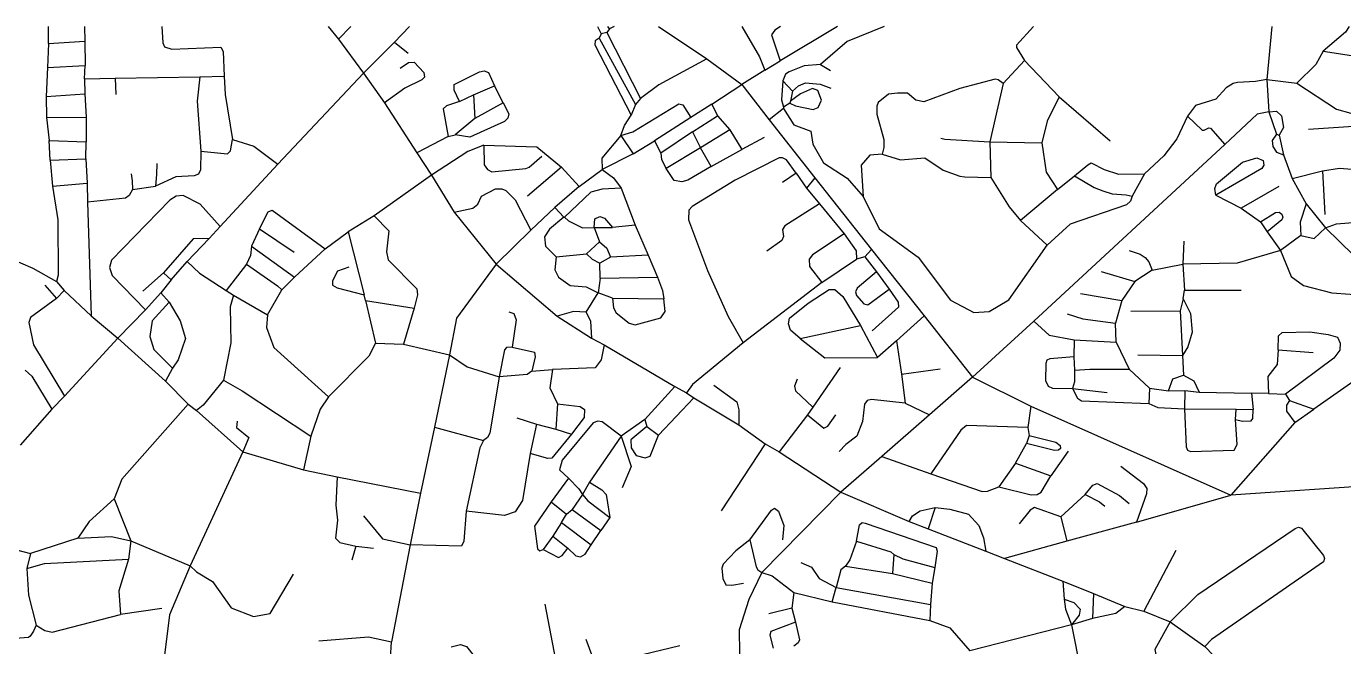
# Model space of a CAD drawing. Header units: inches. Extents: x 13512745 to 13520225, y 3664320 to 3668820.
# Drawn here: x 13516420 to 13518652, y 3667770 to 3668820 of the extents above; entities that cross this region are included whole.
import ezdxf

# ---------------------------------------------------------------- set-up
doc = ezdxf.new("R2010")
doc.units = ezdxf.units.IN
doc.header["$MEASUREMENT"] = 0

msp = doc.modelspace()

# ---------------------------------------------------------------- linework, layer by layer
for points in [[(13516457.7, 3668790.7), (13516457.9, 3668820)], [(13516518.8, 3668820), (13516519.3, 3668795.2)], [(13516650, 3668820), (13516651.6, 3668792.3), (13516654.6, 3668785.6), (13516666.7, 3668781.6), (13516750.1, 3668785), (13516753.7, 3668777.6), (13516755.7, 3668735.5)], [(13516931.9, 3668820), (13516949, 3668798.1)], [(13516970.3, 3668820), (13516949, 3668798.1)], [(13517043.9, 3668793.2), (13517069.5, 3668820)], [(13517388, 3668820), (13517394.2, 3668807.1)], [(13517408.2, 3668815.6), (13517405.4, 3668820)], [(13517416.5, 3668820), (13517408.2, 3668815.6)], [(13517491.5, 3668820), (13517573.5, 3668765)], [(13517632.8, 3668820), (13517662.6, 3668768.2), (13517671.7, 3668745.6)], [(13517698.2, 3668820), (13517688.5, 3668813.4), (13517682.9, 3668805.9), (13517697.7, 3668761.6)], [(13517795, 3668820), (13517697.7, 3668761.6)], [(13517873.8, 3668820), (13517811.2, 3668794.1), (13517765.8, 3668755.3)], [(13518126.8, 3668820), (13518097.9, 3668788), (13518098.3, 3668784.1), (13518111.4, 3668762.3)], [(13518530.8, 3668820), (13518522, 3668729.8)], [(13518661.5, 3668820), (13518655.7, 3668809.9), (13518617.5, 3668778)], [(13516457.7, 3668790.7), (13516519.3, 3668795.2)], [(13516519.3, 3668795.2), (13516519.9, 3668753.5)], [(13516949, 3668798.1), (13516991.6, 3668741)], [(13517390.7, 3668800.1), (13517383.9, 3668795.6), (13517383.7, 3668788.5), (13517445.1, 3668669.8)], [(13517394.2, 3668807.1), (13517390.7, 3668800.1)], [(13517390.7, 3668800.1), (13517452.7, 3668687.6)], [(13517404.2, 3668809.6), (13517394.2, 3668807.1)], [(13517408.2, 3668815.6), (13517404.2, 3668809.6)], [(13517404.2, 3668809.6), (13517461.2, 3668698.1)], [(13516457.7, 3668790.7), (13516455.9, 3668750.3)], [(13517043.9, 3668793.2), (13516991.6, 3668741)], [(13517043.9, 3668793.2), (13517067.2, 3668774.6)], [(13518617.5, 3668778), (13518605, 3668755.6), (13518573, 3668724.1)], [(13518617.5, 3668778), (13518665.5, 3668770.6), (13518688.8, 3668749.2), (13518707.8, 3668743)], [(13516455.9, 3668750.3), (13516519.9, 3668753.5)], [(13516518.9, 3668731.3), (13516519.9, 3668753.5)], [(13517053.7, 3668749.1), (13517068.1, 3668758.6), (13517077.4, 3668759.1), (13517093.9, 3668741.6), (13517094.8, 3668733.8), (13517090.7, 3668729.3), (13517061.8, 3668715.3), (13517027.1, 3668690.8)], [(13517573.5, 3668765), (13517492.3, 3668720.8), (13517461.2, 3668698.1)], [(13517573.5, 3668765), (13517632.5, 3668721.4)], [(13517671.7, 3668745.6), (13517697.7, 3668761.6)], [(13517765.8, 3668755.3), (13517738.3, 3668753.3), (13517712.7, 3668743.2), (13517706.7, 3668739), (13517701.9, 3668728)], [(13517765.8, 3668755.3), (13517782.7, 3668745.1)], [(13518111.4, 3668762.3), (13518075.3, 3668723.5)], [(13518111.4, 3668762.3), (13518170.4, 3668700.8)], [(13516455.9, 3668750.3), (13516453.7, 3668701.4)], [(13516518.9, 3668731.3), (13516570.7, 3668732.3)], [(13516518.9, 3668731.3), (13516519.4, 3668705.5)], [(13516570.7, 3668732.3), (13516714.5, 3668734.4)], [(13516570.7, 3668732.3), (13516572.2, 3668704.6)], [(13516714.5, 3668734.4), (13516709.7, 3668693.1), (13516716.1, 3668608.6)], [(13516714.5, 3668734.4), (13516755.7, 3668735.5)], [(13516755.7, 3668735.5), (13516757, 3668704.8), (13516769.6, 3668628.5)], [(13516991.6, 3668741), (13516846.7, 3668586.7)], [(13516991.6, 3668741), (13517027.1, 3668690.8)], [(13517154.3, 3668693), (13517145.1, 3668712.1), (13517145.2, 3668721.3), (13517188.1, 3668742.8), (13517196.3, 3668744.5), (13517203.4, 3668741.7), (13517213.5, 3668719.2)], [(13517671.7, 3668745.6), (13517632.5, 3668721.4)], [(13518075.3, 3668723.5), (13518067.1, 3668729.7), (13518061.9, 3668730.5), (13518001.8, 3668714.8), (13517941.1, 3668692.2), (13517927.3, 3668694.9), (13517913.6, 3668707), (13517896.2, 3668707.1), (13517881.4, 3668705.2), (13517863.7, 3668691.3), (13517861.3, 3668685), (13517861.2, 3668671.1), (13517873.1, 3668628.4), (13517873, 3668614.8), (13517870.4, 3668603.9)], [(13518522, 3668729.8), (13518502.8, 3668726.4), (13518472.5, 3668725), (13518465.1, 3668723.1), (13518453.6, 3668716), (13518435.9, 3668696.7), (13518401.3, 3668685.9), (13518387.8, 3668667.8)], [(13518522, 3668729.8), (13518525.7, 3668675.1)], [(13518522, 3668729.8), (13518573, 3668724.1)], [(13517178, 3668704.3), (13517213.5, 3668719.2)], [(13517228.1, 3668690.6), (13517213.5, 3668719.2)], [(13517581.7, 3668688.1), (13517632.5, 3668721.4)], [(13517632.5, 3668721.4), (13517679, 3668661.8)], [(13517701.9, 3668728), (13517700.1, 3668695.4), (13517703.2, 3668683.1)], [(13517718.3, 3668710.3), (13517701.9, 3668728)], [(13517714.2, 3668690.1), (13517723.7, 3668685.2), (13517753.7, 3668679.1), (13517762, 3668682.8), (13517767.4, 3668695.1), (13517761.7, 3668711.3), (13517752.2, 3668714.6), (13517732.3, 3668705.8), (13517715.2, 3668693.1)], [(13517718.3, 3668710.3), (13517715.2, 3668693.1)], [(13517718.3, 3668710.3), (13517728.6, 3668719.1), (13517740.8, 3668724.4), (13517765.4, 3668722.1), (13517783.7, 3668715.1)], [(13518075.3, 3668723.5), (13518053, 3668624.7)], [(13518573, 3668724.1), (13518640.3, 3668679.7), (13518664.3, 3668673.3), (13518695.6, 3668672.2), (13518726.6, 3668679.2), (13518755.8, 3668697.9), (13518763.1, 3668700.7)], [(13516453.7, 3668701.4), (13516519.4, 3668705.5)], [(13516453.7, 3668701.4), (13516454.3, 3668665.6)], [(13516519.4, 3668705.5), (13516521.6, 3668666.5)], [(13517027.1, 3668690.8), (13517082, 3668606.1)], [(13517154.3, 3668693), (13517132.1, 3668685.4), (13517126.4, 3668680.3), (13517135.3, 3668633.5)], [(13517228.1, 3668690.6), (13517237.7, 3668671.8), (13517235.9, 3668664.7), (13517230.7, 3668659.1), (13517171.6, 3668632.3), (13517146.7, 3668636.4)], [(13517154.3, 3668693), (13517178, 3668704.3)], [(13517178, 3668704.3), (13517180.3, 3668663.9)], [(13517228.1, 3668690.6), (13517180.3, 3668663.9)], [(13517427.6, 3668635.3), (13517448.1, 3668641.3), (13517526, 3668689), (13517532.5, 3668687), (13517546, 3668665.9)], [(13517452.7, 3668687.6), (13517445.1, 3668669.8)], [(13517461.2, 3668698.1), (13517452.7, 3668687.6)], [(13517581.7, 3668688.1), (13517546, 3668665.9)], [(13517581.7, 3668688.1), (13517591.7, 3668668.6)], [(13517714.2, 3668690.1), (13517703.2, 3668683.1)], [(13517715.2, 3668693.1), (13517714.2, 3668690.1)], [(13518170.4, 3668700.8), (13518149.8, 3668659.6), (13518141.1, 3668623)], [(13518170.4, 3668700.8), (13518256.7, 3668626.1)], [(13516454.3, 3668665.6), (13516521.6, 3668666.5)], [(13516454.3, 3668665.6), (13516459.2, 3668626.6)], [(13516521.6, 3668666.5), (13516521.5, 3668624.4)], [(13517180.3, 3668663.9), (13517146.7, 3668636.4)], [(13517427.6, 3668635.3), (13517433.7, 3668652.1), (13517445.1, 3668669.8)], [(13517546, 3668665.9), (13517484.7, 3668626.1)], [(13517549, 3668641.3), (13517591.7, 3668668.6)], [(13517591.7, 3668668.6), (13517612.5, 3668644.7)], [(13517703.2, 3668681.1), (13517679, 3668661.8)], [(13517679, 3668661.8), (13517756.5, 3668563.8)], [(13517703.2, 3668683.1), (13517703.2, 3668681.1)], [(13517703.2, 3668681.1), (13517721, 3668653.5), (13517749.4, 3668642.5), (13517752.7, 3668620.8), (13517771.2, 3668588.7), (13517811, 3668562.8), (13517838, 3668532)], [(13518387.8, 3668667.8), (13518369.7, 3668629.4), (13518347.8, 3668600.8), (13518315.2, 3668570.4)], [(13518387.8, 3668667.8), (13518412.8, 3668644.2), (13518416.1, 3668644.1), (13518424, 3668648.2), (13518426.9, 3668647.6), (13518450.9, 3668620.2)], [(13518525.7, 3668675.1), (13518506.1, 3668671.3), (13518450.9, 3668620.2)], [(13518525.7, 3668675.1), (13518538.9, 3668676.4), (13518547, 3668668.6), (13518550.3, 3668649), (13518543.2, 3668635.6)], [(13518525.7, 3668675.1), (13518538.7, 3668637.6)], [(13517549, 3668641.3), (13517495.2, 3668605.1)], [(13517549, 3668641.3), (13517562.9, 3668614.3)], [(13517612.5, 3668644.7), (13517562.9, 3668614.3)], [(13517612.5, 3668644.7), (13517632.5, 3668611.3)], [(13518592.7, 3668646.1), (13518703, 3668653.1), (13518723.5, 3668652), (13518771.8, 3668635.5), (13518821.2, 3668629.5), (13518846.6, 3668640.3), (13518864.6, 3668660)], [(13516459.2, 3668626.6), (13516521.5, 3668624.4)], [(13516460.7, 3668593.7), (13516459.2, 3668626.6)], [(13516521.4, 3668595.6), (13516521.5, 3668624.4)], [(13516716.1, 3668608.6), (13516761.4, 3668604.4), (13516766.1, 3668609.3), (13516769.6, 3668628.5)], [(13516769.6, 3668628.5), (13516805.7, 3668617.3), (13516846.7, 3668586.7)], [(13517135.3, 3668633.5), (13517082, 3668606.1)], [(13517195.4, 3668618.6), (13517168.3, 3668607.9), (13517106.9, 3668567.9)], [(13517135.3, 3668633.5), (13517146.7, 3668636.4)], [(13517195.4, 3668618.6), (13517285.5, 3668616.3), (13517327.1, 3668581.8)], [(13517195.4, 3668618.6), (13517196, 3668585.4), (13517201.8, 3668577.8), (13517208.8, 3668573.8), (13517266.8, 3668579.1), (13517272.4, 3668581.5), (13517293.7, 3668600.1)], [(13517427.6, 3668635.3), (13517395.2, 3668596.7), (13517396, 3668577.7)], [(13517427.6, 3668635.3), (13517448.6, 3668604.4)], [(13517448.6, 3668604.4), (13517484.7, 3668626.1)], [(13517484.7, 3668626.1), (13517495.2, 3668605.1)], [(13517670.7, 3668632.1), (13517632.5, 3668611.3)], [(13517969.7, 3668630.6), (13517976.5, 3668629.2), (13518053, 3668624.7)], [(13518053, 3668624.7), (13518141.1, 3668623)], [(13518053, 3668624.7), (13518054.8, 3668564.4)], [(13518450.9, 3668620.2), (13518127.3, 3668320.8)], [(13518141.1, 3668623), (13518148.5, 3668573.4), (13518167.7, 3668543.7)], [(13518538.7, 3668637.6), (13518531.5, 3668627), (13518532.2, 3668616.4), (13518538.7, 3668606.9), (13518550.7, 3668602.6)], [(13518538.7, 3668637.6), (13518543.2, 3668635.6)], [(13518543.2, 3668635.6), (13518550.7, 3668602.6)], [(13516460.7, 3668593.7), (13516521.4, 3668595.6)], [(13516521.4, 3668595.6), (13516523.4, 3668554.7)], [(13516716.1, 3668608.6), (13516715.7, 3668577.2), (13516712.1, 3668570), (13516704.7, 3668567), (13516673.7, 3668565), (13516639.1, 3668549.6)], [(13517082, 3668606.1), (13517106.9, 3668567.9)], [(13517448.6, 3668604.4), (13517396, 3668577.7)], [(13517495.2, 3668605.1), (13517496.5, 3668594.6), (13517504.3, 3668579.3)], [(13517562.9, 3668614.3), (13517504.3, 3668579.3)], [(13517724.5, 3668571.7), (13517708.5, 3668593.9), (13517701.3, 3668597.6), (13517695.7, 3668597.4), (13517621.2, 3668559.5), (13517548.6, 3668515.3), (13517543, 3668508.9), (13517542.4, 3668492.7), (13517574.3, 3668406.7), (13517609.7, 3668328.6), (13517634.8, 3668284.1)], [(13517580.5, 3668582.7), (13517562.9, 3668614.3)], [(13517580.5, 3668582.7), (13517632.5, 3668611.3)], [(13517870.4, 3668603.9), (13517849.5, 3668602.1), (13517834.9, 3668585), (13517838, 3668532)], [(13517870.4, 3668603.9), (13517901.3, 3668594.2), (13517942.6, 3668597.6), (13517973.9, 3668576.6), (13518002.3, 3668566.3), (13518010.5, 3668565.1), (13518054.8, 3668564.4)], [(13518435.8, 3668534), (13518434.4, 3668545.6), (13518436.9, 3668553.2), (13518481, 3668589.9), (13518505.2, 3668597.5), (13518516.3, 3668592.7), (13518517.4, 3668585.2), (13518513.7, 3668579.5), (13518435.8, 3668534)], [(13518550.7, 3668602.6), (13518565.2, 3668562.6)], [(13516460.7, 3668593.7), (13516464.9, 3668549.7)], [(13516641.2, 3668587.6), (13516641.1, 3668569.3), (13516639.1, 3668549.6)], [(13516846.7, 3668586.7), (13516749, 3668481)], [(13517327.1, 3668581.8), (13517269.7, 3668532.6)], [(13517327.1, 3668581.8), (13517357, 3668549)], [(13517357, 3668549), (13517396, 3668577.7)], [(13517396, 3668577.7), (13517415.2, 3668563.4), (13517428.4, 3668546.1)], [(13517580.5, 3668582.7), (13517541.1, 3668559.4), (13517530.9, 3668557), (13517517.9, 3668559), (13517504.3, 3668579.3)], [(13518196.3, 3668567.2), (13518218.8, 3668585.6), (13518224.7, 3668589), (13518246.4, 3668577.6), (13518270.9, 3668570), (13518315.2, 3668570.4)], [(13518565.2, 3668562.6), (13518616.8, 3668575.6)], [(13518616.8, 3668575.6), (13518645.2, 3668580.2), (13518666.2, 3668578.5)], [(13518616.8, 3668575.6), (13518620.7, 3668501.6)], [(13516464.9, 3668549.7), (13516523.4, 3668554.7)], [(13516523.4, 3668554.7), (13516524.2, 3668522.5)], [(13516597.7, 3668570.6), (13516599.6, 3668558.2), (13516600, 3668543.9)], [(13517106.9, 3668567.9), (13517009.7, 3668499.1)], [(13517106.9, 3668567.9), (13517145.3, 3668505.7)], [(13517724.5, 3668571.7), (13517701.7, 3668555.6)], [(13517724.5, 3668571.7), (13517742.5, 3668546.2)], [(13517756.5, 3668563.8), (13517742.5, 3668546.2)], [(13517756.5, 3668563.8), (13517852.2, 3668442.1)], [(13518054.8, 3668564.4), (13518085.4, 3668514.7), (13518104.9, 3668491.4)], [(13518167.7, 3668543.7), (13518196.3, 3668567.2)], [(13518196.3, 3668567.2), (13518229.9, 3668547.1), (13518244.2, 3668541.8), (13518260.3, 3668536.3), (13518284, 3668535), (13518294.2, 3668532.3)], [(13518315.2, 3668570.4), (13518294.2, 3668532.3)], [(13518565.2, 3668562.6), (13518588.8, 3668519.5)], [(13516464.9, 3668549.7), (13516473.6, 3668492.3), (13516474, 3668398.9), (13516471.7, 3668388.1)], [(13516600, 3668543.9), (13516594.5, 3668533.7), (13516588.6, 3668529.1), (13516524.2, 3668522.5)], [(13516749, 3668481), (13516715.1, 3668518.9), (13516686.2, 3668533.5), (13516674.3, 3668532.5), (13516663.7, 3668525.8), (13516564.8, 3668424.3), (13516561.5, 3668411.6), (13516565.9, 3668398.2), (13516622, 3668340.1)], [(13516600, 3668543.9), (13516639.1, 3668549.6)], [(13517145.3, 3668505.7), (13517176.6, 3668512), (13517185.4, 3668518.8), (13517191.8, 3668532.6), (13517215.1, 3668544.7), (13517226.2, 3668545.2), (13517232.6, 3668542.2), (13517248.8, 3668526.5), (13517275.1, 3668474.8)], [(13517357, 3668549), (13517315.7, 3668513.6)], [(13517428.4, 3668546.1), (13517396.2, 3668544.4), (13517376.9, 3668539.5), (13517332.2, 3668497.1)], [(13517428.4, 3668546.1), (13517451.8, 3668483.7)], [(13517742.5, 3668546.2), (13517764, 3668519.7)], [(13517838, 3668532), (13517865.1, 3668477.1), (13517931.3, 3668429.5), (13517986.1, 3668356.7), (13518025.8, 3668335.4), (13518051.5, 3668337.4), (13518085.3, 3668356.8), (13518150.3, 3668449.4)], [(13518167.7, 3668543.7), (13518104.9, 3668491.4)], [(13518294.2, 3668532.3), (13518291.2, 3668523.9), (13518284.7, 3668518), (13518188.8, 3668484.9), (13518150.3, 3668449.4)], [(13518435.8, 3668534), (13518478.7, 3668512.4)], [(13518542.7, 3668549.1), (13518478.7, 3668512.4)], [(13516524.2, 3668522.5), (13516530.2, 3668329.9)], [(13516815.5, 3668477.3), (13516829.8, 3668506.1), (13516836.9, 3668509.1), (13516926.7, 3668443.4)], [(13517145.3, 3668505.7), (13517216.5, 3668417.2)], [(13517315.7, 3668513.6), (13517275.1, 3668474.8)], [(13517315.7, 3668513.6), (13517331.2, 3668497.1)], [(13517764, 3668519.7), (13517705.7, 3668482.3), (13517701.5, 3668476), (13517703.1, 3668464.2), (13517700.4, 3668457.3), (13517675.2, 3668439.6)], [(13517764, 3668519.7), (13517805.9, 3668468.8)], [(13518478.7, 3668512.4), (13518511.3, 3668488.8)], [(13518511.3, 3668488.8), (13518536.7, 3668505), (13518543.3, 3668505.6), (13518547.5, 3668502.3), (13518549.4, 3668497), (13518547.4, 3668492.2), (13518522.7, 3668471.9)], [(13518588.8, 3668519.5), (13518579, 3668488.7), (13518579.9, 3668466)], [(13518588.8, 3668519.5), (13518621.4, 3668479.1)], [(13517009.7, 3668499.1), (13516965.7, 3668472.3)], [(13517009.7, 3668499.1), (13517034.7, 3668474), (13517030.7, 3668438.5), (13517033.4, 3668424.7), (13517082, 3668375.9), (13517083.3, 3668365.5), (13517077.4, 3668342.9)], [(13517331.2, 3668497.1), (13517306.8, 3668476.9), (13517298.4, 3668463.5), (13517300.1, 3668448), (13517318.3, 3668429.8)], [(13517331.2, 3668497.1), (13517332.2, 3668497.1)], [(13517332.2, 3668497.1), (13517338.7, 3668490.6), (13517362.6, 3668479.1), (13517382.3, 3668479.3)], [(13517382.3, 3668479.3), (13517383.6, 3668494.1), (13517392, 3668498.1), (13517399.9, 3668495.1), (13517413.8, 3668479.4)], [(13517451.8, 3668483.7), (13517413.8, 3668479.4)], [(13517451.8, 3668483.7), (13517473.7, 3668432.7)], [(13518104.9, 3668491.4), (13518150.3, 3668449.4)], [(13518511.3, 3668488.8), (13518522.7, 3668471.9)], [(13518621.4, 3668479.1), (13518640.4, 3668485.5), (13518744.4, 3668494.1), (13518751.6, 3668492.5), (13518755.2, 3668487.7), (13518755.1, 3668481.6), (13518728.1, 3668431), (13518731.7, 3668408.6)], [(13516730, 3668461), (13516703, 3668460.3), (13516652.7, 3668402.6)], [(13516730, 3668461), (13516693.1, 3668421.7)], [(13516749, 3668481), (13516730, 3668461)], [(13516815.5, 3668477.3), (13516801.7, 3668447.6)], [(13516815.5, 3668477.3), (13516874.2, 3668437.6)], [(13516926.7, 3668443.4), (13516965.7, 3668472.3)], [(13516965.7, 3668472.3), (13516992.9, 3668365.5)], [(13517275.1, 3668474.8), (13517216.5, 3668417.2)], [(13517382.3, 3668479.3), (13517413.8, 3668479.4)], [(13517382.3, 3668479.3), (13517391.6, 3668455.3)], [(13517805.9, 3668468.8), (13517752.6, 3668433.3), (13517746.5, 3668426), (13517747.3, 3668413.6), (13517768.4, 3668386.1)], [(13517805.9, 3668468.8), (13517826.3, 3668440.2), (13517826.7, 3668425.6)], [(13518522.7, 3668471.9), (13518545.2, 3668440.8)], [(13518579.9, 3668466), (13518545.2, 3668440.8)], [(13518579.9, 3668466), (13518602.6, 3668460.6), (13518621.4, 3668479.1)], [(13518621.4, 3668479.1), (13518669, 3668432.4), (13518726.7, 3668400.6)], [(13516801.7, 3668447.6), (13516800.3, 3668431.8), (13516793.6, 3668417.3)], [(13516801.7, 3668447.6), (13516874.7, 3668395.5)], [(13516926.7, 3668443.4), (13516874.7, 3668395.5)], [(13517369.3, 3668434.8), (13517391.6, 3668455.3)], [(13517391.6, 3668455.3), (13517404, 3668444.3), (13517410, 3668429)], [(13517852.2, 3668442.1), (13517841.2, 3668430.1)], [(13517852.2, 3668442.1), (13517941.9, 3668330)], [(13518289.2, 3668440.6), (13518307.6, 3668434.4), (13518316, 3668428.9), (13518322.2, 3668421.1), (13518327.8, 3668407.1)], [(13518381.7, 3668456.6), (13518379.7, 3668417.4)], [(13518545.2, 3668440.8), (13518472.1, 3668418.9), (13518379.7, 3668417.4)], [(13518545.2, 3668440.8), (13518563.4, 3668396.3), (13518584.2, 3668381.3), (13518632.3, 3668369), (13518694.7, 3668364.6)], [(13516325.1, 3668426.5), (13516389.5, 3668428.6), (13516431.6, 3668410.8), (13516471.7, 3668388.1)], [(13516665.7, 3668391.1), (13516693.1, 3668421.7)], [(13516693.1, 3668421.7), (13516713.9, 3668402.4), (13516758.8, 3668372.7)], [(13516793.6, 3668417.3), (13516758.8, 3668372.7)], [(13516793.6, 3668417.3), (13516845.8, 3668380.9), (13516853, 3668374)], [(13517216.5, 3668417.2), (13517149, 3668325.8), (13517137.5, 3668263.9)], [(13517216.5, 3668417.2), (13517319.7, 3668329.2)], [(13517318.3, 3668429.8), (13517315.8, 3668407.8), (13517321.8, 3668395.4), (13517341.8, 3668381.5), (13517369.1, 3668379), (13517389.4, 3668368.7)], [(13517318.3, 3668429.8), (13517369.3, 3668434.8)], [(13517369.3, 3668434.8), (13517379, 3668425.6), (13517391.8, 3668419)], [(13517410, 3668429), (13517391.8, 3668419)], [(13517392.7, 3668393.7), (13517391.8, 3668419)], [(13517473.7, 3668432.7), (13517410, 3668429)], [(13517473.7, 3668432.7), (13517490, 3668395.3)], [(13517768.4, 3668386.1), (13517826.7, 3668425.6)], [(13517841.2, 3668430.1), (13517826.7, 3668425.6)], [(13517841.2, 3668430.1), (13517861, 3668404.2)], [(13518327.8, 3668407.1), (13518379.7, 3668417.4)], [(13518379.7, 3668417.4), (13518382.5, 3668373.5)], [(13516652.7, 3668402.6), (13516617.7, 3668371.6)], [(13516652.7, 3668402.6), (13516665.7, 3668391.1)], [(13516874.7, 3668395.5), (13516853, 3668374)], [(13516966.7, 3668412.1), (13516947.4, 3668405.3), (13516939.2, 3668389.2), (13516939.3, 3668382), (13516947.2, 3668377.1), (13516992.9, 3668365.5)], [(13517392.7, 3668393.7), (13517389.4, 3668368.7)], [(13517392.7, 3668393.7), (13517490, 3668395.3)], [(13517490, 3668395.3), (13517498.5, 3668373), (13517500.5, 3668358.5)], [(13517861, 3668404.2), (13517828.3, 3668376.7), (13517825.2, 3668370.6), (13517827, 3668364.5), (13517839.4, 3668350.1), (13517846.2, 3668348.3), (13517882.2, 3668375)], [(13517861, 3668404.2), (13517882.2, 3668375)], [(13518241.7, 3668405.1), (13518298.5, 3668388)], [(13518327.8, 3668407.1), (13518298.5, 3668388)], [(13516451.7, 3668381.6), (13516471.7, 3668359.3)], [(13516471.7, 3668388.1), (13516484.2, 3668372.6)], [(13516471.7, 3668359.3), (13516484.2, 3668372.6)], [(13516484.2, 3668372.6), (13516530.2, 3668329.9)], [(13516665.7, 3668391.1), (13516648.2, 3668368.6)], [(13516758.8, 3668372.7), (13516771.5, 3668364.9)], [(13516828.7, 3668331.8), (13516853, 3668374)], [(13517768.4, 3668386.1), (13517634.8, 3668284.1)], [(13517731.3, 3668291.5), (13517715.1, 3668305.6), (13517711.7, 3668316.2), (13517713.7, 3668325.9), (13517745.2, 3668351.5), (13517780.8, 3668374.7), (13517790.5, 3668374.6), (13517803.8, 3668362.9), (13517833.8, 3668313.8)], [(13517882.2, 3668375), (13517897.5, 3668353.1), (13517898.2, 3668344.4), (13517853.7, 3668304.6)], [(13518298.5, 3668388), (13518276.8, 3668355.7)], [(13518380.6, 3668358.7), (13518382.5, 3668373.5)], [(13518382.5, 3668373.5), (13518478.7, 3668373.6)], [(13516471.7, 3668359.3), (13516427.6, 3668326.9), (13516424.6, 3668318.6), (13516432.7, 3668281.1), (13516484.9, 3668193.7)], [(13516622, 3668340.1), (13516648.2, 3668368.6)], [(13516662.6, 3668353), (13516633.3, 3668321.2), (13516629.7, 3668294.8), (13516636.2, 3668273.1), (13516668.2, 3668241.6)], [(13516662.6, 3668353), (13516648.2, 3668368.6)], [(13516662.6, 3668353), (13516680.8, 3668321.5), (13516690.2, 3668291.3), (13516677.4, 3668255.6), (13516668.2, 3668241.6)], [(13516771.5, 3668364.9), (13516765.9, 3668345.1), (13516767.1, 3668284.2), (13516754.2, 3668221)], [(13516771.5, 3668364.9), (13516828.7, 3668331.8)], [(13516994.8, 3668355.7), (13516992.9, 3668365.5)], [(13516994.8, 3668355.7), (13517077.4, 3668342.9)], [(13516994.8, 3668355.7), (13517011.9, 3668283.6)], [(13517369.1, 3668336.2), (13517389.4, 3668368.7)], [(13517413.8, 3668359.7), (13517389.4, 3668368.7)], [(13517413.8, 3668359.7), (13517500.5, 3668358.5)], [(13517413.8, 3668359.7), (13517415.5, 3668343.3), (13517419.6, 3668335), (13517441.7, 3668317.4), (13517451.8, 3668314.5), (13517495.2, 3668326.3), (13517502.6, 3668337.5), (13517500.5, 3668358.5)], [(13518206.7, 3668367.6), (13518276.8, 3668355.7)], [(13518276.8, 3668355.7), (13518266.1, 3668317.5)], [(13518380.6, 3668358.7), (13518375.4, 3668338.5)], [(13518380.6, 3668358.7), (13518393, 3668334), (13518395.7, 3668302.1), (13518388.3, 3668277.6), (13518379.2, 3668262.8)], [(13516530.2, 3668329.9), (13516575.4, 3668292.4)], [(13516622, 3668340.1), (13516575.4, 3668292.4)], [(13516828.7, 3668331.8), (13516827.1, 3668310.3), (13516839.6, 3668276.1), (13516932.2, 3668192.9)], [(13517077.4, 3668342.9), (13517059.3, 3668281.8)], [(13517237.7, 3668336.6), (13517246.4, 3668333.7), (13517250.3, 3668323), (13517243.7, 3668276.8)], [(13517369.1, 3668336.2), (13517347.3, 3668337.4), (13517319.7, 3668329.2)], [(13517319.7, 3668329.2), (13517378, 3668292.4)], [(13517369.1, 3668336.2), (13517376.5, 3668320.9), (13517378, 3668292.4)], [(13517941.9, 3668330), (13517894.9, 3668287.8)], [(13517941.9, 3668330), (13518023.6, 3668226)], [(13518183.7, 3668333.1), (13518210.3, 3668325), (13518266.1, 3668317.5)], [(13518291.7, 3668337.6), (13518375.4, 3668338.5)], [(13518375.4, 3668338.5), (13518379.2, 3668262.8)], [(13518837.4, 3668336.7), (13518602, 3668172.2)], [(13517731.3, 3668291.5), (13517833.8, 3668313.8)], [(13517833.8, 3668313.8), (13517862.6, 3668259.4)], [(13518127.3, 3668320.8), (13518023.6, 3668226)], [(13518127.3, 3668320.8), (13518153.4, 3668297.2), (13518195.7, 3668289.4)], [(13518267.1, 3668285.4), (13518266.1, 3668317.5)], [(13516575.4, 3668292.4), (13516484.9, 3668193.7)], [(13516575.4, 3668292.4), (13516656.2, 3668219.6)], [(13517011.9, 3668283.6), (13517000.7, 3668261.8), (13516932.2, 3668192.9)], [(13517011.9, 3668283.6), (13517059.3, 3668281.8)], [(13517378, 3668292.4), (13517399.4, 3668280.9)], [(13517634.8, 3668284.1), (13517549.2, 3668213.8), (13517538.7, 3668199.6)], [(13517731.3, 3668291.5), (13517773.4, 3668258.8), (13517862.6, 3668259.4)], [(13517894.9, 3668287.8), (13517862.6, 3668259.4)], [(13517894.9, 3668287.8), (13517903.2, 3668231.1)], [(13518195.7, 3668289.4), (13518195.4, 3668260.8)], [(13518195.7, 3668289.4), (13518267.1, 3668285.4)], [(13518267.1, 3668285.4), (13518289.1, 3668239.4)], [(13518541.2, 3668272.1), (13518541.8, 3668296.3), (13518548.1, 3668301.7), (13518595.3, 3668302.6), (13518626, 3668298.2), (13518641.8, 3668294.1), (13518646.4, 3668283.9), (13518646.1, 3668271.6), (13518635.5, 3668258.3), (13518553.7, 3668197.6)], [(13517059.3, 3668281.8), (13517137.5, 3668263.9)], [(13517137.5, 3668263.9), (13517112, 3668141.2)], [(13517137.5, 3668263.9), (13517167.2, 3668243.6), (13517221.7, 3668226.6)], [(13517243.7, 3668276.8), (13517233.7, 3668276.1), (13517230.4, 3668272.5), (13517221.7, 3668226.6)], [(13517243.7, 3668276.8), (13517281.5, 3668268.6), (13517282.6, 3668260.3), (13517277.1, 3668236.3)], [(13517399.4, 3668280.9), (13517394.3, 3668255.4), (13517384.2, 3668242.1), (13517312.1, 3668239.2)], [(13517399.4, 3668280.9), (13517519.2, 3668210.1)], [(13518195.4, 3668260.8), (13518154.4, 3668257.4), (13518149.6, 3668254.7), (13518148, 3668249.1), (13518147.1, 3668220.2), (13518152, 3668210.7), (13518159, 3668207.6), (13518193.2, 3668206.9)], [(13518195.4, 3668260.8), (13518196.5, 3668237.9)], [(13518303.7, 3668264.1), (13518379.2, 3668262.8)], [(13518379.2, 3668262.8), (13518380.8, 3668229.3)], [(13518541.2, 3668272.1), (13518539.7, 3668247.8), (13518524.2, 3668227.5), (13518525.3, 3668198.6)], [(13518541.2, 3668272.1), (13518600.7, 3668267.6)], [(13516418.5, 3668238), (13516429.9, 3668228), (13516463.7, 3668172)], [(13516668.2, 3668241.6), (13516656.2, 3668219.6)], [(13517277.1, 3668236.3), (13517312.1, 3668239.2)], [(13517312.1, 3668239.2), (13517307.3, 3668208.3), (13517320.4, 3668180.8)], [(13517799.2, 3668242.6), (13517752.7, 3668175.2)], [(13517903.2, 3668231.1), (13517968.7, 3668240.1)], [(13518196.5, 3668237.9), (13518196.4, 3668218.1), (13518193.2, 3668206.9)], [(13518196.5, 3668237.9), (13518222.5, 3668239.6), (13518289.1, 3668239.4)], [(13518289.1, 3668239.4), (13518323.2, 3668207.4)], [(13516656.2, 3668219.6), (13516694.7, 3668180.6)], [(13516754.2, 3668221), (13516720, 3668178.8), (13516708.7, 3668169.6)], [(13516754.2, 3668221), (13516786.1, 3668203), (13516902.1, 3668126.5)], [(13517221.7, 3668226.6), (13517205.6, 3668131.2), (13517202, 3668123.8), (13517194.8, 3668118.8)], [(13517277.1, 3668236.3), (13517269.1, 3668230.7), (13517221.7, 3668226.6)], [(13517726.2, 3668222.6), (13517722, 3668211), (13517723.6, 3668202.8), (13517752.7, 3668175.2)], [(13517903.2, 3668231.1), (13517909.3, 3668182)], [(13518023.6, 3668226), (13517950.5, 3668162.3)], [(13518023.6, 3668226), (13518122.6, 3668176.9)], [(13518355.6, 3668203.2), (13518362.7, 3668223.1), (13518380.8, 3668229.3)], [(13518380.8, 3668229.3), (13518398.5, 3668219.7), (13518407.5, 3668200.7)], [(13516484.9, 3668193.7), (13516463.7, 3668172)], [(13516932.2, 3668192.9), (13516918.1, 3668172.1), (13516902.1, 3668126.5)], [(13517519.2, 3668210.1), (13517468.2, 3668154.6)], [(13517519.2, 3668210.1), (13517538.7, 3668199.6)], [(13517538.7, 3668199.6), (13517551.2, 3668191.1)], [(13517585.2, 3668212.6), (13517624.4, 3668184.2), (13517627.5, 3668170.7), (13517627.4, 3668145.6)], [(13518193.2, 3668206.9), (13518251.7, 3668200.1)], [(13518193.2, 3668206.9), (13518201.2, 3668190.7), (13518208.4, 3668185.9), (13518322.1, 3668181.5)], [(13518323.2, 3668207.4), (13518322.1, 3668181.5)], [(13518323.2, 3668207.4), (13518355.6, 3668203.2)], [(13518355.6, 3668203.2), (13518383.2, 3668203.8)], [(13518383.2, 3668203.8), (13518382.7, 3668172.6)], [(13518383.2, 3668203.8), (13518407.5, 3668200.7)], [(13518407.5, 3668200.7), (13518496.3, 3668198.9)], [(13518525.3, 3668198.6), (13518496.3, 3668198.9)], [(13518496.3, 3668198.9), (13518499, 3668171.3)], [(13518525.3, 3668198.6), (13518553.7, 3668197.6)], [(13518553.7, 3668197.6), (13518560.7, 3668186.6)], [(13516463.7, 3668172), (13516409.8, 3668111)], [(13516694.7, 3668180.6), (13516582.3, 3668053.6), (13516569, 3668020)], [(13516694.7, 3668180.6), (13516708.7, 3668169.6)], [(13517320.4, 3668180.8), (13517317.6, 3668137.8)], [(13517320.4, 3668180.8), (13517358.6, 3668176.4), (13517366, 3668171.4), (13517365.7, 3668158.1), (13517344.3, 3668129.8)], [(13517551.2, 3668191.1), (13517491.7, 3668128)], [(13517551.2, 3668191.1), (13517627.4, 3668145.6)], [(13517752.7, 3668175.2), (13517744, 3668162.2)], [(13517909.3, 3668182), (13517852.2, 3668188.3), (13517845, 3668186.8), (13517840.4, 3668180.5), (13517837.2, 3668151.1), (13517827.7, 3668126.2), (13517808.8, 3668112.4), (13517797.7, 3668100.1)], [(13517909.3, 3668182), (13517950.5, 3668162.3)], [(13518122.6, 3668176.9), (13518117.2, 3668141.1)], [(13518122.6, 3668176.9), (13518461.2, 3668026.1)], [(13518322.1, 3668181.5), (13518337.3, 3668175), (13518382.7, 3668172.6)], [(13518382.7, 3668172.6), (13518385.3, 3668107.9), (13518387.7, 3668102.7), (13518392.8, 3668100.4), (13518467, 3668102.5), (13518471.9, 3668112), (13518469.3, 3668154.7)], [(13518382.7, 3668172.6), (13518470.5, 3668171.8)], [(13518469.3, 3668154.7), (13518470.5, 3668171.8)], [(13518469.3, 3668154.7), (13518481, 3668151.7), (13518495.6, 3668152.2), (13518498.4, 3668156.2), (13518499, 3668171.3)], [(13518470.5, 3668171.8), (13518499, 3668171.3)], [(13518560.7, 3668186.6), (13518555.6, 3668178.9), (13518555.6, 3668168.3), (13518569.6, 3668149.6)], [(13518560.7, 3668186.6), (13518602, 3668172.2)], [(13518569.6, 3668149.6), (13518602, 3668172.2)], [(13516708.7, 3668169.6), (13516787, 3668099.8)], [(13516777.7, 3668151.6), (13516776.2, 3668141), (13516797.5, 3668123.8), (13516787, 3668099.8)], [(13517251.7, 3668157.1), (13517284.7, 3668146.4)], [(13517428.3, 3668126), (13517396.1, 3668150.4), (13517388.8, 3668151.5), (13517380.6, 3668148.6), (13517328, 3668085.7), (13517323.6, 3668069.2), (13517338.9, 3668055.2)], [(13517468.2, 3668154.6), (13517428.3, 3668126)], [(13517468.2, 3668154.6), (13517471.7, 3668142.6)], [(13517744, 3668162.2), (13517696.2, 3668099.6)], [(13517744, 3668162.2), (13517771.4, 3668139.5), (13517778.5, 3668143.3), (13517792.2, 3668162.6)], [(13517950.5, 3668162.3), (13517869.7, 3668091.9)], [(13518569.6, 3668149.6), (13518461.2, 3668026.1)], [(13516902.1, 3668126.5), (13516889.7, 3668069.1)], [(13517112, 3668141.2), (13517088.3, 3668029.6)], [(13517112, 3668141.2), (13517194.8, 3668118.8)], [(13517284.7, 3668146.4), (13517273.8, 3668097.1)], [(13517344.3, 3668129.8), (13517311, 3668088.8), (13517303.7, 3668088.6), (13517273.8, 3668097.1)], [(13517284.7, 3668146.4), (13517317.6, 3668137.8)], [(13517317.6, 3668137.8), (13517344.3, 3668129.8)], [(13517428.3, 3668126), (13517374.7, 3668048.6)], [(13517428.3, 3668126), (13517445.2, 3668075.1), (13517429.7, 3668038.6)], [(13517471.7, 3668142.6), (13517444.8, 3668120.3), (13517445.3, 3668106.2), (13517453.9, 3668093.4), (13517469, 3668089.4), (13517477.1, 3668092.3), (13517491.7, 3668128)], [(13517471.7, 3668142.6), (13517491.7, 3668128)], [(13517627.4, 3668145.6), (13517672.2, 3668113.1)], [(13518117.2, 3668141.1), (13518013.2, 3668144.4), (13518003.8, 3668136.3), (13517952.8, 3668062.5)], [(13518119.7, 3668127.1), (13518115.2, 3668113.6)], [(13518119.7, 3668127.1), (13518164.7, 3668116.1), (13518171.8, 3668110.3), (13518172.8, 3668105.4), (13518169.2, 3668102.3), (13518162.3, 3668101.8), (13518115.2, 3668113.6)], [(13518117.2, 3668141.1), (13518119.7, 3668127.1)], [(13517194.8, 3668118.8), (13517189, 3668106.2), (13517165.5, 3667999.4)], [(13517672.2, 3668113.1), (13517597.7, 3667999.6)], [(13517672.2, 3668113.1), (13517696.2, 3668099.6)], [(13518096.1, 3668080.5), (13518115.2, 3668113.6)], [(13516787, 3668099.8), (13516698, 3667906.7)], [(13516787, 3668099.8), (13516889.7, 3668069.1)], [(13517273.8, 3668097.1), (13517261, 3668017.4), (13517248.8, 3667998.1), (13517230.8, 3667991.7), (13517165.5, 3667999.4)], [(13517696.2, 3668099.6), (13517800.4, 3668031.2)], [(13517869.7, 3668091.9), (13517800.4, 3668031.2)], [(13517869.7, 3668091.9), (13517952.8, 3668062.5)], [(13518185.7, 3668101.1), (13518156.2, 3668059.1)], [(13516889.7, 3668069.1), (13516946.8, 3668057.6)], [(13517952.8, 3668062.5), (13518040.1, 3668032.5), (13518048.8, 3668032.9), (13518068, 3668040.2)], [(13518096.1, 3668080.5), (13518068, 3668040.2)], [(13518068, 3668040.2), (13518123.2, 3668027.1), (13518133, 3668027.3), (13518139.6, 3668031.7), (13518156.2, 3668059.1)], [(13518096.1, 3668080.5), (13518156.2, 3668059.1)], [(13518274.7, 3668075.6), (13518313, 3668045.9), (13518318.8, 3668037.5), (13518318.2, 3668028.6), (13518301.6, 3667980.9)], [(13516946.8, 3668057.6), (13516944.6, 3668009.4), (13516947.6, 3667983.8), (13516944.2, 3667953.7), (13516951.4, 3667946.2), (13516978.5, 3667940)], [(13516946.8, 3668057.6), (13517088.3, 3668029.6)], [(13517338.9, 3668055.2), (13517309.6, 3668015.2)], [(13517338.9, 3668055.2), (13517356.2, 3668037.3), (13517362.5, 3668027.4)], [(13517374.7, 3668048.6), (13517362.5, 3668027.4)], [(13517374.7, 3668048.6), (13517395.3, 3668035.4), (13517402.7, 3668027.2), (13517409.1, 3667988.6)], [(13518214.2, 3668027.3), (13518227.2, 3668043), (13518234.8, 3668045.9), (13518272.6, 3668026), (13518288.7, 3668012.1)], [(13518711.5, 3668043), (13518461.2, 3668026.1)], [(13516569, 3668020), (13516526.5, 3667981.9), (13516507.7, 3667953.7)], [(13516569, 3668020), (13516597.6, 3667948.9)], [(13517088.3, 3668029.6), (13517070.8, 3667942.2)], [(13517309.6, 3668015.2), (13517281.4, 3667974), (13517286.6, 3667935.6), (13517290.5, 3667932.2), (13517296.2, 3667934.6)], [(13517309.6, 3668015.2), (13517335.7, 3667994.1)], [(13517362.5, 3668027.4), (13517345.2, 3668002.1)], [(13517362.5, 3668027.4), (13517371.8, 3668016.8), (13517409.1, 3667988.6)], [(13517800.4, 3668031.2), (13517666.8, 3667895.6)], [(13517800.4, 3668031.2), (13517916.2, 3667981.6)], [(13518173.4, 3667989.4), (13518214.2, 3668027.3)], [(13518214.2, 3668027.3), (13518238.6, 3668015), (13518247.7, 3668007.6)], [(13518301.6, 3667980.9), (13518461.2, 3668026.1)], [(13517165.5, 3667999.4), (13517161.5, 3667948.6), (13517157.4, 3667940.1), (13517070.8, 3667942.2)], [(13517327.2, 3667980.1), (13517335.7, 3667994.1)], [(13517335.7, 3667994.1), (13517345.2, 3668002.1)], [(13517345.2, 3668002.1), (13517393.7, 3667966.3)], [(13517646.5, 3667950.5), (13517683.2, 3668001.1), (13517688.2, 3668004.4), (13517694.9, 3667999.5), (13517704, 3667974.9), (13517701.7, 3667950.6)], [(13517916.2, 3667981.6), (13517921.8, 3667991.1), (13517934.7, 3667999.9), (13517960, 3668005.2)], [(13517960, 3668005.2), (13517948.2, 3667969.1)], [(13517960, 3668005.2), (13517985.1, 3668002.9), (13518016.6, 3667994.2), (13518034.4, 3667975), (13518041.9, 3667954.3), (13518046.1, 3667931.3)], [(13518173.4, 3667989.4), (13518128.6, 3668005.2), (13518121.4, 3668001.1), (13518102.7, 3667977.6)], [(13516991.7, 3667991.6), (13517023.9, 3667952.7), (13517070.8, 3667942.2)], [(13517327.2, 3667980.1), (13517312.6, 3667957.1)], [(13517327.2, 3667980.1), (13517377.4, 3667942.2)], [(13517409.1, 3667988.6), (13517393.7, 3667966.3)], [(13517826.7, 3667948.4), (13517832.3, 3667976.3), (13517836.4, 3667979.8), (13517841.7, 3667979.2), (13517961.9, 3667937.7), (13517963.8, 3667931.7), (13517959.8, 3667904.1)], [(13517916.2, 3667981.6), (13517948.2, 3667969.1)], [(13518173.4, 3667989.4), (13518183.5, 3667948.2)], [(13518301.6, 3667980.9), (13518183.5, 3667948.2)], [(13518358.3, 3667812), (13518405.1, 3667858.4), (13518570.1, 3667969.7), (13518575.9, 3667972.1), (13518580.9, 3667970.7), (13518618.3, 3667924.2), (13518620.1, 3667918.9), (13518618.4, 3667913.3), (13518428.3, 3667781.9), (13518417.2, 3667770.1)], [(13516285.1, 3667959.6), (13516301.7, 3667960.6), (13516427.5, 3667927.8)], [(13516507.7, 3667953.7), (13516427.5, 3667927.8)], [(13516507.7, 3667953.7), (13516564.4, 3667956.6), (13516597.6, 3667948.9)], [(13516597.6, 3667948.9), (13516593.5, 3667917.9)], [(13516597.6, 3667948.9), (13516698, 3667906.7)], [(13517312.6, 3667957.1), (13517296.2, 3667934.6)], [(13517312.6, 3667957.1), (13517337.8, 3667936.5)], [(13517377.4, 3667942.2), (13517393.7, 3667966.3)], [(13517646.5, 3667950.5), (13517622.5, 3667932.2), (13517601.2, 3667909.6), (13517598.5, 3667902.9), (13517600.7, 3667885.2), (13517605.8, 3667874.8), (13517615.9, 3667874.1), (13517635.7, 3667877.6)], [(13517646.5, 3667950.5), (13517656.7, 3667905.2), (13517659.8, 3667899.7), (13517666.8, 3667895.6)], [(13517826.7, 3667948.4), (13517815.4, 3667916.7), (13517808.3, 3667906.3)], [(13517826.7, 3667948.4), (13517885, 3667930.4), (13517890.3, 3667925.8)], [(13517948.2, 3667969.1), (13518046.1, 3667931.3)], [(13518183.5, 3667948.2), (13518077.8, 3667919)], [(13516427.5, 3667927.8), (13516421.3, 3667902)], [(13516978.5, 3667940), (13516971.7, 3667916.1)], [(13516978.5, 3667940), (13517008.7, 3667936.6)], [(13517070.8, 3667942.2), (13517039.2, 3667778.1)], [(13517296.2, 3667934.6), (13517321.8, 3667920.7), (13517328.2, 3667924.4), (13517337.8, 3667936.5)], [(13517337.8, 3667936.5), (13517351.3, 3667923.6), (13517359.2, 3667922.1), (13517367, 3667926.7), (13517377.4, 3667942.2)], [(13517890.3, 3667925.8), (13517887.7, 3667893.8)], [(13517890.3, 3667925.8), (13517905.2, 3667918.7), (13517959.8, 3667904.1)], [(13518046.1, 3667931.3), (13518077.8, 3667919)], [(13518368.2, 3667932.6), (13518313.7, 3667830.1)], [(13516421.3, 3667902), (13516451.3, 3667910.5), (13516593.5, 3667917.9)], [(13516593.5, 3667917.9), (13516576.9, 3667864.6), (13516579.9, 3667824.4)], [(13516698, 3667906.7), (13516663, 3667823.5), (13516651.3, 3667728.2)], [(13516698, 3667906.7), (13516708.9, 3667896.5), (13516735.9, 3667880.4), (13516767.4, 3667835.5), (13516805, 3667820.9), (13516833.7, 3667826.1), (13516873.2, 3667892.6)], [(13517732.7, 3667912.1), (13517750.5, 3667904.4), (13517763.9, 3667885.4), (13517792.5, 3667870.1)], [(13517808.3, 3667906.3), (13517800.6, 3667900.1), (13517792.5, 3667870.1)], [(13517808.3, 3667906.3), (13517887.7, 3667893.8)], [(13517959.8, 3667904.1), (13517955.2, 3667877.4)], [(13518077.8, 3667919), (13518176.6, 3667881)], [(13516421.3, 3667902), (13516424, 3667857.3), (13516436.7, 3667806)], [(13517666.8, 3667895.6), (13517644.7, 3667849.6), (13517628.1, 3667798.4), (13517628.6, 3667758.8), (13517641.2, 3667675.4)], [(13517666.8, 3667895.6), (13517683.8, 3667889.8), (13517720.7, 3667861.3)], [(13517887.7, 3667893.8), (13517955.2, 3667877.4)], [(13518176.6, 3667881), (13518228.7, 3667859.8)], [(13518176.6, 3667881), (13518178.6, 3667850.4)], [(13517720.7, 3667861.3), (13517717.3, 3667834.8)], [(13517720.7, 3667861.3), (13517785.7, 3667845.6)], [(13517785.7, 3667845.6), (13517792.5, 3667870.1)], [(13517792.5, 3667870.1), (13517952.5, 3667841.5)], [(13517955.2, 3667877.4), (13517952.5, 3667841.5)], [(13518228.7, 3667859.8), (13518226.9, 3667817.4)], [(13518228.7, 3667859.8), (13518281.7, 3667838.1)], [(13517298.7, 3667841.6), (13517319, 3667735.7)], [(13517785.7, 3667845.6), (13517951.5, 3667813.9)], [(13517952.5, 3667841.5), (13517951.5, 3667813.9)], [(13518178.6, 3667850.4), (13518195.1, 3667844.4), (13518205.7, 3667833.4), (13518204.4, 3667823.1), (13518191.1, 3667807.1)], [(13518178.6, 3667850.4), (13518181.1, 3667833.1), (13518191.1, 3667807.1)], [(13518281.7, 3667838.1), (13518266.2, 3667826), (13518226.9, 3667817.4)], [(13518281.7, 3667838.1), (13518313.7, 3667830.1)], [(13516436.7, 3667806), (13516451.8, 3667797.4), (13516464.2, 3667794.5), (13516579.9, 3667824.4)], [(13516649.7, 3667834.6), (13516579.9, 3667824.4)], [(13517717.3, 3667834.8), (13517678.7, 3667825.6)], [(13517717.3, 3667834.8), (13517723.7, 3667811.4)], [(13517951.5, 3667813.9), (13517985.3, 3667801.6), (13518019.1, 3667762.7)], [(13518226.9, 3667817.4), (13518191.1, 3667807.1)], [(13518313.7, 3667830.1), (13518358.3, 3667812)], [(13516436.7, 3667806), (13516432.3, 3667795.9), (13516426.9, 3667787.5), (13516423.9, 3667785.3), (13516304.3, 3667776.1), (13516299.7, 3667774.6)], [(13517723.7, 3667811.4), (13517681.6, 3667795.8), (13517680, 3667789.5), (13517685.7, 3667767.6)], [(13517723.7, 3667811.4), (13517730.4, 3667781.4), (13517728.4, 3667776.3), (13517720.7, 3667770.6)], [(13518191.1, 3667807.1), (13518019.1, 3667762.7)], [(13518191.1, 3667807.1), (13518207.3, 3667727.2)], [(13518358.3, 3667812), (13518332.2, 3667764.8), (13518334.8, 3667753.8), (13518352.5, 3667719.8), (13518361, 3667716), (13518385.1, 3667719.4), (13518421.5, 3667744.5), (13518431.7, 3667755.1)], [(13518358.3, 3667812), (13518417.2, 3667770.1)], [(13516915.7, 3667779.6), (13517000.1, 3667786.7), (13517039.2, 3667778.1)], [(13517037.2, 3667749.6), (13517039.2, 3667778.1)], [(13517140.3, 3667769.7), (13517156.2, 3667773.5), (13517166.1, 3667770), (13517189.7, 3667740.4), (13517199, 3667706.1)], [(13517368.2, 3667782.6), (13517379.5, 3667751.9)], [(13517464.1, 3667756.8), (13517527.7, 3667772.1)], [(13518417.2, 3667770.1), (13518431.7, 3667755.1)]]:
    msp.add_lwpolyline(points)

doc.saveas('drawing.dxf')
